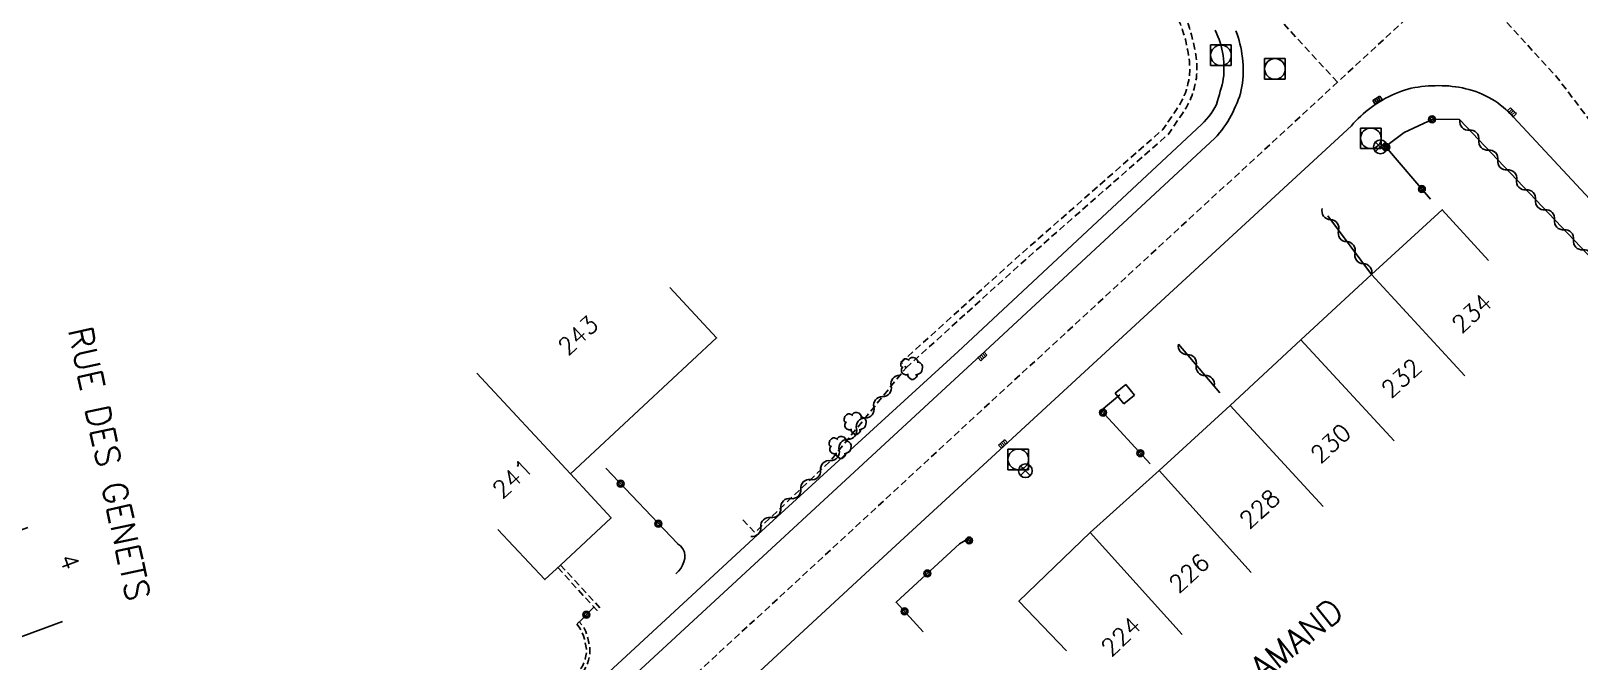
# Model space of a CAD drawing. Header units: millimetres. Extents: x 150037 to 150985, y 153000 to 154000.
# Drawn here: x 150276 to 150388.6, y 153716.7 to 153762.5 of the extents above; entities that cross this region are included whole.
import ezdxf
from ezdxf.enums import TextEntityAlignment as Align

# ---------------------------------------------------------------- set-up
doc = ezdxf.new("R2010")
doc.units = ezdxf.units.MM
doc.linetypes.add('DASHED', pattern=[0.75, 0.5, -0.25])
doc.layers.get('0').update_dxf_attribs({"linetype": 'CONTINUOUS'})
for name, color, linetype in [('W0001', 6, 'DASHED'), ('W0008', 7, 'CONTINUOUS'), ('W0017', 7, 'CONTINUOUS'), ('W0100', 7, 'CONTINUOUS'), ('W0112', 1, 'DASHED'), ('W0300', 7, 'CONTINUOUS'), ('W0310', 3, 'CONTINUOUS'), ('W0322', 7, 'CONTINUOUS'), ('W0400', 7, 'CONTINUOUS'), ('W0420', 7, 'CONTINUOUS'), ('W0469', 7, 'CONTINUOUS'), ('W0989', 7, 'CONTINUOUS'), ('W0991', 7, 'CONTINUOUS'), ('W1102', 7, 'CONTINUOUS')]:
    doc.layers.add(name, color=color, linetype=linetype)
doc.styles.get("Standard").update_dxf_attribs({"font": 'romans.shx', "width": 0.85})

# ---------------------------------------------------------------- blocks, each defined once
blk = doc.blocks.new('T420')
for p, q in [((0.75, 0.75), (-0.75, 0.75)), ((-0.75, 0.75), (-0.75, -0.75)), ((0.75, 0.75), (0.75, -0.75)), ((0.75, -0.75), (-0.75, -0.75))]:
    blk.add_line(p, q)
blk.add_ellipse((0, 0), major_axis=(-0.53, 0.53), ratio=1, start_param=3.926991, end_param=10.210176)
blk = doc.blocks.new('T400')
for p, q in [((-0.15, 0.3), (0.15, 0.3)), ((-0.15, -0.25), (-0.15, 0.3)), ((-0.15, 0.15), (0.15, 0.15)), ((-0.15, 0), (0.15, 0)), ((0.15, 0.3), (0.15, -0.25)), ((-0.15, -0.15), (0.15, -0.15)), ((-0.15, -0.25), (-0.15, -0.3)), ((-0.15, -0.3), (0.15, -0.3)), ((0.15, -0.3), (0.15, -0.25))]:
    blk.add_line(p, q)
blk = doc.blocks.new('t112o')
at = {"color": 0, "linetype": 'Continuous'}
for p, q in [((-0.5, 0.5), (0.5, 0.5)), ((-0.5, -0.5), (-0.5, 0.5)), ((0.5, 0.5), (0.5, -0.5)), ((0.5, -0.5), (-0.5, -0.5))]:
    blk.add_line(p, q, dxfattribs=at)
blk = doc.blocks.new('T300')
for p, q in [((-0.8, 0.51), (-0.86, 0.34)), ((-0.86, 0.34), (-0.86, 0.17)), ((-0.86, 0.17), (-0.74, 0.06)), ((-0.69, 0.63), (-0.8, 0.51)), ((-0.8, -0.06), (-0.74, 0.06)), ((-0.74, 0.06), (-0.69, 0.11)), ((-0.57, 0.69), (-0.69, 0.63)), ((-0.46, 0.69), (-0.57, 0.69)), ((-0.29, 0.63), (-0.46, 0.69)), ((-0.29, 0.63), (-0.17, 0.74)), ((-0.23, 0.57), (-0.29, 0.63)), ((-0.17, 0.74), (-0.06, 0.8)), ((-0.06, 0.8), (0.06, 0.8)), ((0.06, 0.8), (0.23, 0.74)), ((0.23, 0.74), (0.34, 0.63)), ((0.34, 0.63), (0.4, 0.51)), ((0.46, 0.46), (0.34, 0.46)), ((0.4, 0.51), (0.4, 0.46)), ((0.57, 0.4), (0.46, 0.46)), ((0.57, 0.4), (0.69, 0.29)), ((0.69, 0.29), (0.74, 0.17)), ((0.74, 0.06), (0.69, -0.17)), ((0.74, 0.17), (0.74, 0.06)), ((-0.8, -0.17), (-0.8, -0.06)), ((-0.8, -0.23), (-0.8, -0.17)), ((-0.74, -0.34), (-0.8, -0.23)), ((-0.69, -0.4), (-0.74, -0.34)), ((-0.51, -0.46), (-0.69, -0.4)), ((-0.4, -0.46), (-0.51, -0.46)), ((-0.4, -0.46), (-0.34, -0.46)), ((-0.34, -0.46), (-0.34, -0.4)), ((-0.34, -0.51), (-0.34, -0.46)), ((-0.29, -0.63), (-0.34, -0.51)), ((-0.17, -0.74), (-0.29, -0.63)), ((-0.06, -0.8), (-0.17, -0.74)), ((0.06, -0.8), (-0.06, -0.8)), ((0.17, -0.74), (0.06, -0.8)), ((0.23, -0.69), (0.17, -0.74)), ((0.29, -0.46), (0.23, -0.46)), ((0.29, -0.63), (0.23, -0.69)), ((0.46, -0.4), (0.29, -0.46)), ((0.34, -0.51), (0.29, -0.63)), ((0.34, -0.51), (0.34, -0.46)), ((0.57, -0.34), (0.46, -0.4)), ((0.63, -0.29), (0.57, -0.34)), ((0.69, -0.17), (0.63, -0.29))]:
    blk.add_line(p, q)
blk = doc.blocks.new('t322o')
at = {"color": 0, "linetype": 'Continuous'}
for radius in [0.25, 0.15]:
    blk.add_circle((0, 0), radius, dxfattribs=at)
blk = doc.blocks.new('t310o')
at = {"color": 0, "linetype": 'Continuous'}
for centre, start, end in [((-0.5, 0.38), 216.8699, 323.1304), ((0.5, -0.37), 36.8699, 143.1303)]:
    blk.add_arc(centre, 0.625, start, end, dxfattribs=at)
blk = doc.blocks.new('T469')
at = {"color": 0, "linetype": 'Continuous', "flags": 128}
for points in [[(-0.35, 0.35), (0.35, -0.35)], [(-0.35, -0.35), (0.35, 0.35)]]:
    blk.add_lwpolyline(points, dxfattribs=at)
at = {"color": 0, "linetype": 'Continuous'}
blk.add_circle((0, 0), 0.5, dxfattribs=at)

msp = doc.modelspace()

# ---------------------------------------------------------------- linework, layer by layer
at = {"layer": 'W0001', "flags": 128}
for points in [[(150557.22, 153911.95), (150568.26, 153897.22), (150571.49, 153889.95), (150570.79, 153884.96), (150566.74, 153864.05), (150563.92, 153849.5), (150558.38, 153820.99), (150549.94, 153777.56), (150548.2, 153768.61), (150545.69, 153759.37), (150527.23, 153755.67), (150515.09, 153754.66), (150453.25, 153745.49), (150424.48, 153741.25), (150404.69, 153739.15), (150397.3, 153745.56), (150387.01, 153759.18), (150379.86, 153766.94)], [(150371.04, 153758.8), (150365.93, 153764.36), (150363.06, 153767.02), (150360.11, 153769.97), (150356.93, 153773.89), (150354.42, 153778.07), (150352.39, 153782.46), (150350.64, 153787.56), (150349.54, 153792.76), (150349, 153796.59), (150348.71, 153801.53), (150348.81, 153806.25), (150349.02, 153811.19), (150349.46, 153814.05), (150350.15, 153817.37), (150351.05, 153820.59), (150352.12, 153823.73), (150353.58, 153827.26), (150355.2, 153830.71), (150356.95, 153834.23), (150358.8, 153837.64), (150360.17, 153841.16), (150361.07, 153843.92), (150362.02, 153847.3), (150362.8, 153850.74), (150363.45, 153854.21), (150363.96, 153858.34), (150364.21, 153861.8), (150364.31, 153865.26), (150364.23, 153875.34), (150364.17, 153883.55), (150363.88, 153886.63), (150363.85, 153893.7), (150364.01, 153898.24), (150365.11, 153904.75)], [(150279.37, 153677.64), (150283.88, 153680.51), (150286.06, 153681.39), (150289.46, 153683.56), (150317.75, 153709.64), (150349.8, 153739.22), (150397.27, 153782.98), (150432.69, 153815.66), (150460.67, 153841.46), (150464.93, 153845.6), (150468.43, 153850.92), (150473.88, 153847.96), (150478.74, 153844.21), (150483.09, 153839.49), (150491.08, 153832.7), (150504.88, 153833.79), (150544.76, 153839.69), (150555.4, 153840.15), (150561.86, 153838.9)]]:
    msp.add_lwpolyline(points, dxfattribs=at)
at = {"layer": 'W0008', "flags": 128}
for points in [[(150362.14, 153762.6), (150362.24, 153762.37), (150362.34, 153762.14), (150362.43, 153761.91), (150362.5, 153761.68), (150362.57, 153761.45), (150362.63, 153761.21), (150362.67, 153760.98), (150362.71, 153760.74), (150362.74, 153760.51), (150362.76, 153760.27), (150362.77, 153760.03), (150362.78, 153759.78), (150362.78, 153759.54), (150362.76, 153759.3), (150362.73, 153759.06), (150362.69, 153758.83), (150362.64, 153758.6), (150362.58, 153758.37), (150362.51, 153758.14), (150362.45, 153757.91), (150362.38, 153757.68), (150362.32, 153757.45), (150362.24, 153757.19), (150362.11, 153756.96), (150361.98, 153756.73), (150361.84, 153756.52), (150361.68, 153756.31), (150361.51, 153756.11), (150361.34, 153755.92), (150361.15, 153755.73), (150343.43, 153739.21), (150328.85, 153725.89), (150318.01, 153715.88)], [(150363.65, 153762.54), (150363.73, 153762.31), (150363.81, 153762.08), (150363.88, 153761.84), (150363.94, 153761.6), (150364, 153761.36), (150364.05, 153761.1), (150364.09, 153760.84), (150364.13, 153760.57), (150364.16, 153760.31), (150364.17, 153760.05), (150364.18, 153759.79), (150364.18, 153759.53), (150364.17, 153759.27), (150364.15, 153759.01), (150364.12, 153758.74), (150364.08, 153758.48), (150364.03, 153758.24), (150363.97, 153757.99), (150363.9, 153757.75), (150363.82, 153757.52), (150363.73, 153757.29), (150363.63, 153757.06), (150363.53, 153756.83), (150363.42, 153756.61), (150363.31, 153756.39), (150363.19, 153756.17), (150363.06, 153755.95), (150362.92, 153755.73), (150362.77, 153755.52), (150362.62, 153755.31), (150362.46, 153755.11), (150362.29, 153754.91), (150362.11, 153754.73), (150345.4, 153739.24), (150318.44, 153714.36)], [(150321.6, 153709.11), (150338.29, 153724.54), (150347.07, 153732.62), (150372.05, 153755.63), (150372.21, 153755.82), (150372.38, 153756), (150372.55, 153756.17), (150372.73, 153756.34), (150372.92, 153756.51), (150373.1, 153756.67), (150373.29, 153756.82), (150373.49, 153756.97), (150373.69, 153757.11), (150373.9, 153757.25), (150374.11, 153757.38), (150374.32, 153757.5), (150374.54, 153757.63), (150374.76, 153757.74), (150374.99, 153757.86), (150375.22, 153757.96), (150375.45, 153758.06), (150375.69, 153758.15), (150375.92, 153758.23), (150376.16, 153758.3), (150376.41, 153758.36), (150376.66, 153758.41), (150376.91, 153758.45), (150377.16, 153758.48), (150377.41, 153758.51), (150377.66, 153758.53), (150377.91, 153758.55), (150378.16, 153758.55), (150378.41, 153758.56), (150378.65, 153758.55), (150378.9, 153758.54), (150379.15, 153758.53), (150379.39, 153758.5), (150379.64, 153758.47), (150379.88, 153758.43), (150380.13, 153758.39), (150380.37, 153758.33), (150380.61, 153758.27), (150380.86, 153758.2), (150381.1, 153758.12), (150381.34, 153758.03), (150381.58, 153757.93), (150381.82, 153757.82), (150382.05, 153757.7), (150382.27, 153757.57), (150382.49, 153757.44), (150382.7, 153757.29), (150382.91, 153757.14), (150383.11, 153756.98), (150383.3, 153756.81), (150383.49, 153756.63), (150383.67, 153756.45), (150383.85, 153756.25), (150403.14, 153735.54)]]:
    msp.add_lwpolyline(points, dxfattribs=at)
at = {"layer": 'W0017', "flags": 128}
msp.add_lwpolyline([(150322.88, 153723.03), (150323.07, 153723.22), (150323.24, 153723.43), (150323.38, 153723.66), (150323.48, 153723.91), (150323.54, 153724.14), (150323.55, 153724.37), (150323.51, 153724.61), (150323.39, 153724.85), (150323.22, 153725.06), (150323, 153725.22)], dxfattribs=at)
at = {"layer": 'W0100', "flags": 128}
for points in [[(150351.31, 153717.44), (150347.85, 153721.05), (150353.05, 153726.03), (150358.06, 153730.55), (150363.22, 153735.29), (150368.37, 153740.05), (150373.51, 153744.8), (150378.66, 153749.52), (150382.04, 153745.84)], [(150322.44, 153743.86), (150325.85, 153740.2), (150315.22, 153730.32), (150318.18, 153727.1), (150314.49, 153723.67), (150313.36, 153722.61), (150309.94, 153726.26)], [(150278.26, 153719.57), (150273.58, 153717.83), (150271.03, 153724.67), (150275.72, 153726.41)]]:
    msp.add_lwpolyline(points, dxfattribs=at)
at = {"layer": 'W0112', "flags": 128}
msp.add_lwpolyline([(150339.65, 153738.03), (150348.33, 153745.89), (150358.73, 153755.02), (150359.75, 153756.52), (150359.89, 153756.74), (150360.03, 153756.95), (150360.15, 153757.17), (150360.26, 153757.4), (150360.37, 153757.63), (150360.46, 153757.86), (150360.54, 153758.1), (150360.61, 153758.34), (150360.67, 153758.59), (150360.72, 153758.84), (150360.77, 153759.09), (150360.79, 153759.34), (150360.81, 153759.59), (150360.81, 153759.83), (150360.8, 153760.08), (150360.79, 153760.32), (150360.76, 153760.57), (150360.72, 153760.81), (150360.68, 153761.05), (150360.64, 153761.3), (150360.58, 153761.54), (150360.53, 153761.78), (150360.47, 153762.02), (150360.41, 153762.26), (150360.34, 153762.5), (150360.27, 153762.74), (150360.19, 153762.97), (150360.1, 153763.21), (150360.01, 153763.44), (150359.91, 153763.66), (150359.8, 153763.89), (150359.69, 153764.11), (150359.57, 153764.33), (150359.05, 153765.03), (150358.87, 153765.21), (150358.68, 153765.38), (150358.5, 153765.56), (150358.32, 153765.74), (150358.13, 153765.92), (150357.95, 153766.1), (150357.77, 153766.28), (150357.6, 153766.46), (150357.42, 153766.64), (150357.24, 153766.83), (150357.06, 153767.01), (150356.89, 153767.2), (150356.72, 153767.38), (150356.54, 153767.57), (150356.37, 153767.76), (150356.2, 153767.95), (150356.03, 153768.14), (150355.86, 153768.33), (150355.69, 153768.52), (150355.52, 153768.71), (150355.36, 153768.91), (150355.19, 153769.1), (150355.03, 153769.29), (150354.87, 153769.49), (150354.7, 153769.69), (150354.54, 153769.88), (150354.39, 153770.08), (150354.23, 153770.27), (150354.08, 153770.47), (150353.93, 153770.67), (150353.78, 153770.87), (150353.64, 153771.07), (150353.49, 153771.27), (150353.34, 153771.48), (150353.2, 153771.68), (150353.06, 153771.89), (150352.92, 153772.09), (150352.78, 153772.3), (150352.64, 153772.51), (150352.5, 153772.72), (150352.37, 153772.93), (150352.23, 153773.14), (150352.1, 153773.35), (150351.96, 153773.57), (150351.83, 153773.78), (150351.7, 153774), (150351.57, 153774.22), (150351.44, 153774.44), (150351.32, 153774.66), (150351.19, 153774.88), (150351.07, 153775.1), (150350.95, 153775.32), (150350.83, 153775.54), (150350.71, 153775.76), (150350.59, 153775.99), (150350.47, 153776.21), (150350.36, 153776.44), (150349.89, 153776.2), (150350.01, 153775.97), (150350.13, 153775.74), (150350.24, 153775.52), (150350.37, 153775.29), (150350.49, 153775.07), (150350.61, 153774.84), (150350.74, 153774.62), (150350.86, 153774.4), (150350.99, 153774.17), (150351.12, 153773.95), (150351.25, 153773.73), (150351.39, 153773.51), (150351.52, 153773.3), (150351.66, 153773.08), (150351.79, 153772.86), (150351.93, 153772.64), (150352.07, 153772.43), (150352.21, 153772.22), (150352.35, 153772.01), (150352.49, 153771.8), (150352.63, 153771.59), (150352.77, 153771.38), (150352.92, 153771.18), (150353.06, 153770.97), (150353.21, 153770.76), (150353.36, 153770.56), (150353.51, 153770.36), (150353.67, 153770.15), (150353.82, 153769.95), (150353.98, 153769.75), (150354.14, 153769.55), (150354.3, 153769.36), (150354.46, 153769.16), (150354.63, 153768.96), (150354.79, 153768.76), (150354.96, 153768.57), (150355.13, 153768.37), (150355.3, 153768.18), (150355.47, 153767.98), (150355.64, 153767.79), (150355.81, 153767.6), (150355.98, 153767.41), (150356.16, 153767.22), (150356.33, 153767.03), (150356.51, 153766.84), (150356.69, 153766.65), (150356.86, 153766.47), (150357.04, 153766.28), (150357.22, 153766.1), (150357.4, 153765.91), (150357.58, 153765.73), (150357.77, 153765.55), (150357.95, 153765.37), (150358.13, 153765.19), (150358.32, 153765.01), (150358.51, 153764.83), (150358.66, 153764.68), (150359.13, 153764.05), (150359.23, 153763.87), (150359.33, 153763.66), (150359.43, 153763.45), (150359.53, 153763.23), (150359.61, 153763.02), (150359.7, 153762.8), (150359.77, 153762.58), (150359.84, 153762.35), (150359.91, 153762.13), (150359.97, 153761.9), (150360.02, 153761.66), (150360.07, 153761.43), (150360.12, 153761.19), (150360.17, 153760.96), (150360.21, 153760.73), (150360.24, 153760.5), (150360.27, 153760.28), (150360.28, 153760.05), (150360.29, 153759.83), (150360.29, 153759.61), (150360.27, 153759.38), (150360.25, 153759.16), (150360.21, 153758.93), (150360.16, 153758.7), (150360.11, 153758.48), (150360.04, 153758.26), (150359.97, 153758.04), (150359.88, 153757.83), (150359.79, 153757.62), (150359.69, 153757.42), (150359.58, 153757.22), (150359.45, 153757.02), (150359.32, 153756.82), (150358.34, 153755.37), (150347.98, 153746.28), (150339.3, 153738.42), (150339.65, 153738.03), (150334.15, 153731.27), (150328.64, 153726.04), (150327.75, 153726.99), (150327.74, 153726.98)], dxfattribs=at)
for points in [[(150314.29, 153723.49), (150317.16, 153720.37), (150317.36, 153720.56), (150314.49, 153723.67)], [(150315.67, 153719.36), (150315.85, 153719.16), (150315.99, 153718.95), (150316.08, 153718.74), (150316.17, 153718.52), (150316.23, 153718.28), (150316.29, 153718.04), (150316.34, 153717.79), (150316.38, 153717.55), (150316.38, 153717.31), (150316.34, 153717.07), (150316.28, 153716.83), (150316.21, 153716.6), (150316.11, 153716.37), (150316, 153716.18), (150312.67, 153713.1), (150312.46, 153712.99), (150312.22, 153712.95), (150312.03, 153712.97), (150311.86, 153713.02), (150311.67, 153713.12), (150311.55, 153712.88), (150311.76, 153712.77), (150311.99, 153712.71), (150312.23, 153712.69), (150312.54, 153712.74), (150312.82, 153712.89), (150316.21, 153716.02), (150316.34, 153716.26), (150316.45, 153716.5), (150316.53, 153716.76), (150316.6, 153717.02), (150316.64, 153717.29), (150316.64, 153717.56), (150316.6, 153717.83), (150316.54, 153718.1), (150316.48, 153718.35), (150316.41, 153718.6), (150316.33, 153718.84), (150316.22, 153719.07), (150316.06, 153719.32), (150315.86, 153719.53)]]:
    msp.add_lwpolyline(points, close=True, dxfattribs=at)
at = {"layer": 'W0310', "flags": 128}
for points in [[(150391.6, 153731.54), (150397.56, 153737.54), (150379.91, 153756.09)], [(150373.51, 153744.8), (150370.33, 153749.07)], [(150359.46, 153739.74), (150362.48, 153736.21)]]:
    msp.add_lwpolyline(points, dxfattribs=at)
at = {"layer": 'W0322', "flags": 128}
for points in [[(150379.92, 153756.08), (150377.97, 153756.12), (150375.9, 153755.15), (150374.54, 153754.13), (150377.81, 153750.29)], [(150355.2, 153736.06), (150353.83, 153734.92), (150357.4, 153731.03)], [(150323, 153725.23), (150317.79, 153730.73)], [(150340.88, 153718.82), (150338.92, 153720.96), (150343.52, 153725.21), (150344.11, 153725.55), (150344.43, 153725.3)], [(150316.89, 153720.58), (150315.87, 153719.54)]]:
    msp.add_lwpolyline(points, dxfattribs=at)
at = {"layer": 'W1102', "flags": 128}
for points in [[(150373.51, 153744.8), (150380.3, 153737.45)], [(150368.37, 153740.05), (150375.16, 153732.7)], [(150315.22, 153730.32), (150308.41, 153737.64)], [(150363.22, 153735.29), (150370, 153727.94)], [(150358.06, 153730.55), (150364.75, 153723.12)], [(150353.05, 153726.03), (150359.74, 153718.61)]]:
    msp.add_lwpolyline(points, dxfattribs=at)

# ---------------------------------------------------------------- block references
at = {"layer": 'W0112', "rotation": 128.7965840380357}
msp.add_blockref('t112o', (150355.56, 153736.1), dxfattribs=at)
at = {"layer": 'W0300'}
for p in [(150340.11, 153737.98), (150335.99, 153733.98), (150334.9, 153732.23)]:
    msp.add_blockref('T300', p, dxfattribs=at)
at = {"layer": 'W0310'}
for p, rotation in [((150380.64, 153755.32), 133.5828422691978), ((150382.02, 153753.87), 133.5828422691978), ((150383.4, 153752.42), 133.5828422691978), ((150384.77, 153750.97), 133.5828422691978), ((150386.15, 153749.52), 133.5828422691978), ((150370.53, 153748.81), 126.6093185890874), ((150387.53, 153748.07), 133.5828422691978), ((150371.72, 153747.2), 126.6093185890874), ((150372.92, 153745.6), 126.6093185890874), ((150388.91, 153746.62), 133.5828422691978), ((150360.11, 153738.98), 310.5451237660276), ((150338.56, 153736.7), 50.89747340729571), ((150361.41, 153737.46), 310.5451237660276), ((150337.3, 153735.15), 50.89747340729571), ((150336.04, 153733.59), 50.89747340729571), ((150334.78, 153732.04), 50.89747340729571), ((150333.42, 153730.58), 223.5249348005968), ((150331.97, 153729.2), 223.5249348005968), ((150330.52, 153727.82), 223.5249348005968), ((150329.07, 153726.45), 223.5249348005968)]:
    msp.add_blockref('t310o', p, dxfattribs=dict(at, rotation=rotation))
at = {"layer": 'W0322'}
for p, rotation in [((150377.92, 153756.1), 205.1667643247048), ((150374.59, 153754.08), 310.3736654515372), ((150377.18, 153751.03), 310.3736654515372), ((150353.98, 153734.76), 312.5585110445886), ((150356.69, 153731.81), 312.5585110445886), ((150318.87, 153729.59), 133.443929398538), ((150321.62, 153726.68), 133.443929398538), ((150344.23, 153725.46), 321.8745843899215), ((150341.19, 153723.06), 42.72318960196811), ((150339.53, 153720.3), 132.5024000830556)]:
    msp.add_blockref('t322o', p, dxfattribs=dict(at, rotation=rotation))
msp.add_blockref('t322o', (150316.38, 153720.06), dxfattribs=at)
at = {"layer": 'W0400'}
for p, rotation in [((150373.95, 153757.5), 122.144477779372), ((150383.74, 153756.63), 44.37957528899533), ((150345.21, 153738.85), 312.7126335028509), ((150346.7, 153732.48), 132.6571580185624)]:
    msp.add_blockref('T400', p, dxfattribs=dict(at, rotation=rotation))
at = {"layer": 'W0420'}
for p in [(150362.56, 153760.76), (150366.49, 153759.77), (150373.47, 153754.72), (150347.81, 153731.36)]:
    msp.add_blockref('T420', p, dxfattribs=at)
at = {"layer": 'W0469'}
for p in [(150374.16, 153754.1), (150348.33, 153730.53)]:
    msp.add_blockref('T469', p, dxfattribs=at)

# ---------------------------------------------------------------- texts
at = {"layer": 'W0989'}
for s, rotation, p in [('RUE DES GENETS', 282.2469, (150281.66, 153731.05)), ('RUE PIERRE FLAMAND', 38.7712, (150361.11, 153712.69))]:
    msp.add_text(s, height=1.75, rotation=rotation, dxfattribs=at).set_placement(p, align=Align.MIDDLE)
at = {"layer": 'W0991'}
for s, rotation, p in [('234', 42.5307, (150380.82, 153742)), ('243', 42.9169, (150315.77, 153740.39)), ('232', 42.7216, (150375.69, 153737.28)), ('230', 42.7303, (150370.54, 153732.53)), ('241', 42.952, (150311, 153729.98)), ('228', 42.5568, (150365.37, 153727.76)), ('4', 290.2258, (150278.77, 153723.91)), ('226', 42.0183, (150360.24, 153723.09)), ('224', 43.8101, (150355.29, 153718.49))]:
    msp.add_text(s, height=1.25, rotation=rotation, dxfattribs=at).set_placement(p, align=Align.MIDDLE)

doc.saveas('drawing.dxf')
